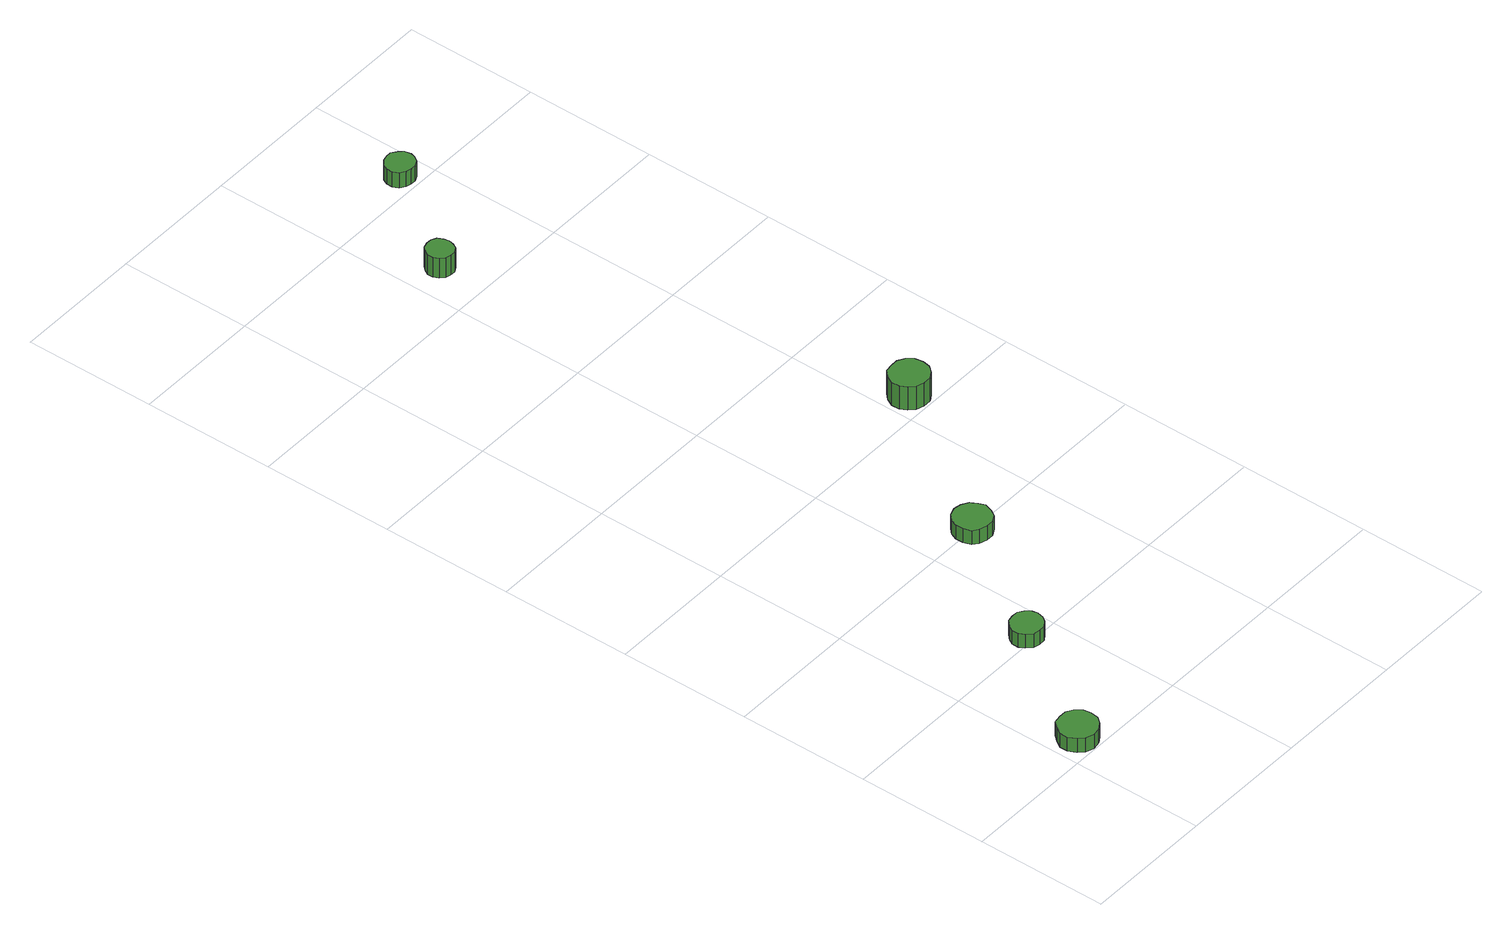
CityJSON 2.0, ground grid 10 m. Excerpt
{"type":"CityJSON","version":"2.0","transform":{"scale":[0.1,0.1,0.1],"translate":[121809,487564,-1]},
"CityObjects":{
"tree1":{"type":"SolitaryVegetationObject","attributes":{"function":"something"},"geometry":[{"type":"MultiSurface","lod":"1","boundaries":[[[0,1,2,3,4,5,6,7,8,9,10,11,12,13,14]],[[15,16,17,18,19,20,21,22,23,24,25,26,27,28,29]],[[0,29,28,1]],[[1,28,27,2]],[[2,27,26,3]],[[3,26,25,4]],[[4,25,24,5]],[[5,24,23,6]],[[6,23,22,7]],[[7,22,21,8]],[[8,21,20,9]],[[9,20,19,10]],[[10,19,18,11]],[[11,18,17,12]],[[12,17,16,13]],[[13,16,15,14]],[[14,15,29,0]]]}]},
"tree2":{"type":"SolitaryVegetationObject","attributes":{"function":"something"},"geometry":[{"type":"MultiSurface","lod":"1","boundaries":[[[30,31,32,33,34,35,36,37,38,39,40,41,42,43,44]],[[45,46,47,48,49,50,51,52,53,54,55,56,57,58,59]],[[30,59,58,31]],[[31,58,57,32]],[[32,57,56,33]],[[33,56,55,34]],[[34,55,54,35]],[[35,54,53,36]],[[36,53,52,37]],[[37,52,51,38]],[[38,51,50,39]],[[39,50,49,40]],[[40,49,48,41]],[[41,48,47,42]],[[42,47,46,43]],[[43,46,45,44]],[[44,45,59,30]]]}]},
"tree3":{"type":"SolitaryVegetationObject","attributes":{"function":"something"}},
"tree4":{"type":"SolitaryVegetationObject","attributes":{"function":"something"},"geometry":[{"type":"MultiSurface","lod":"1","boundaries":[[[60,61,62,63,64,65,66,67,68,69,70,71,72,73,74]],[[75,76,77,78,79,80,81,82,83,84,85,86,87,88,89]],[[60,89,88,61]],[[61,88,87,62]],[[62,87,86,63]],[[63,86,85,64]],[[64,85,84,65]],[[65,84,83,66]],[[66,83,82,67]],[[67,82,81,68]],[[68,81,80,69]],[[69,80,79,70]],[[70,79,78,71]],[[71,78,77,72]],[[72,77,76,73]],[[73,76,75,74]],[[74,75,89,60]]]}]},
"tree5":{"type":"SolitaryVegetationObject","attributes":{"function":"something"},"geometry":[{"type":"MultiSurface","lod":"1","boundaries":[[[90,91,92,93,94,95,96,97,98,99,100,101,102,103,104]],[[105,106,107,108,109,110,111,112,113,114,115,116,117,118,119]],[[90,119,118,91]],[[91,118,117,92]],[[92,117,116,93]],[[93,116,115,94]],[[94,115,114,95]],[[95,114,113,96]],[[96,113,112,97]],[[97,112,111,98]],[[98,111,110,99]],[[99,110,109,100]],[[100,109,108,101]],[[101,108,107,102]],[[102,107,106,103]],[[103,106,105,104]],[[104,105,119,90]]]}]},
"tree6":{"type":"SolitaryVegetationObject","attributes":{"function":"something"},"geometry":[{"type":"MultiSurface","lod":"1","boundaries":[[[120,121,122,123,124,125,126,127,128,129,130,131,132,133,134]],[[135,136,137,138,139,140,141,142,143,144,145,146,147,148,149]],[[120,149,148,121]],[[121,148,147,122]],[[122,147,146,123]],[[123,146,145,124]],[[124,145,144,125]],[[125,144,143,126]],[[126,143,142,127]],[[127,142,141,128]],[[128,141,140,129]],[[129,140,139,130]],[[130,139,138,131]],[[131,138,137,132]],[[132,137,136,133]],[[133,136,135,134]],[[134,135,149,120]]]}]},
"tree7":{"type":"SolitaryVegetationObject","attributes":{"function":"something"},"geometry":[{"type":"MultiSurface","lod":"1","boundaries":[[[150,151,152,153,154,155,156,157,158,159,160,161,162,163,164]],[[165,166,167,168,169,170,171,172,173,174,175,176,177,178,179]],[[150,179,178,151]],[[151,178,177,152]],[[152,177,176,153]],[[153,176,175,154]],[[154,175,174,155]],[[155,174,173,156]],[[156,173,172,157]],[[157,172,171,158]],[[158,171,170,159]],[[159,170,169,160]],[[160,169,168,161]],[[161,168,167,162]],[[162,167,166,163]],[[163,166,165,164]],[[164,165,179,150]]]}]}
},
"vertices":[
[35,16,18],[34,22,18],[30,27,18],[25,30,18],[19,30,18],[13,29,18],[9,24,18],[6,19,18],[6,13,18],[9,7,18],[13,3,18],[19,1,18],[25,2,18],[30,5,18],[34,10,18],[34,10,6],[30,5,6],[25,2,6],[19,1,6],[13,3,6],[9,7,6],[6,13,6],[6,19,6],[9,24,6],[13,29,6],[19,30,6],[25,30,6],[30,27,6],[34,22,6],[35,16,6],
[91,106,18],[90,110,18],[87,114,18],[83,117,18],[78,117,18],[73,116,18],[69,112,18],[67,108,18],[67,103,18],[69,99,18],[73,95,18],[78,94,18],[83,94,18],[87,97,18],[90,101,18],[90,101,6],[87,97,6],[83,94,6],[78,94,6],[73,95,6],[69,99,6],[67,103,6],[67,108,6],[69,112,6],[73,116,6],[78,117,6],[83,117,6],[87,114,6],[90,110,6],[91,106,6],
[154,200,18],[152,205,18],[149,210,18],[144,213,18],[138,214,18],[132,212,18],[128,208,18],[126,203,18],[126,197,18],[128,191,18],[132,188,18],[138,186,18],[144,186,18],[149,189,18],[152,194,18],[152,194,6],[149,189,6],[144,186,6],[138,186,6],[132,188,6],[128,191,6],[126,197,6],[126,203,6],[128,208,6],[132,212,6],[138,214,6],[144,213,6],[149,210,6],[152,205,6],[154,200,6],
[233,316,26],[232,322,26],[228,327,26],[223,330,26],[217,330,26],[211,329,26],[207,325,26],[204,319,26],[204,313,26],[207,308,26],[211,304,26],[217,302,26],[223,302,26],[228,305,26],[232,310,26],[232,310,6],[228,305,6],[223,302,6],[217,302,6],[211,304,6],[207,308,6],[204,313,6],[204,319,6],[207,325,6],[211,329,6],[217,330,6],[223,330,6],[228,327,6],[232,322,6],[233,316,6],
[134,635,25],[133,639,25],[131,643,25],[127,645,25],[123,645,25],[119,644,25],[116,641,25],[114,637,25],[114,633,25],[116,629,25],[119,626,25],[123,625,25],[127,625,25],[131,627,25],[133,631,25],[133,631,8],[131,627,8],[127,625,8],[123,625,8],[119,626,8],[116,629,8],[114,633,8],[114,637,8],[116,641,8],[119,644,8],[123,645,8],[127,645,8],[131,643,8],[133,639,8],[134,635,8],
[190,712,21],[189,717,21],[186,720,21],[182,723,21],[178,723,21],[174,722,21],[170,719,21],[168,715,21],[168,710,21],[170,706,21],[174,703,21],[178,702,21],[182,702,21],[186,704,21],[189,708,21],[189,708,8],[186,704,8],[182,702,8],[178,702,8],[174,703,8],[170,706,8],[168,710,8],[168,715,8],[170,719,8],[174,722,8],[178,723,8],[182,723,8],[186,720,8],[189,717,8],[190,712,8]
]}
